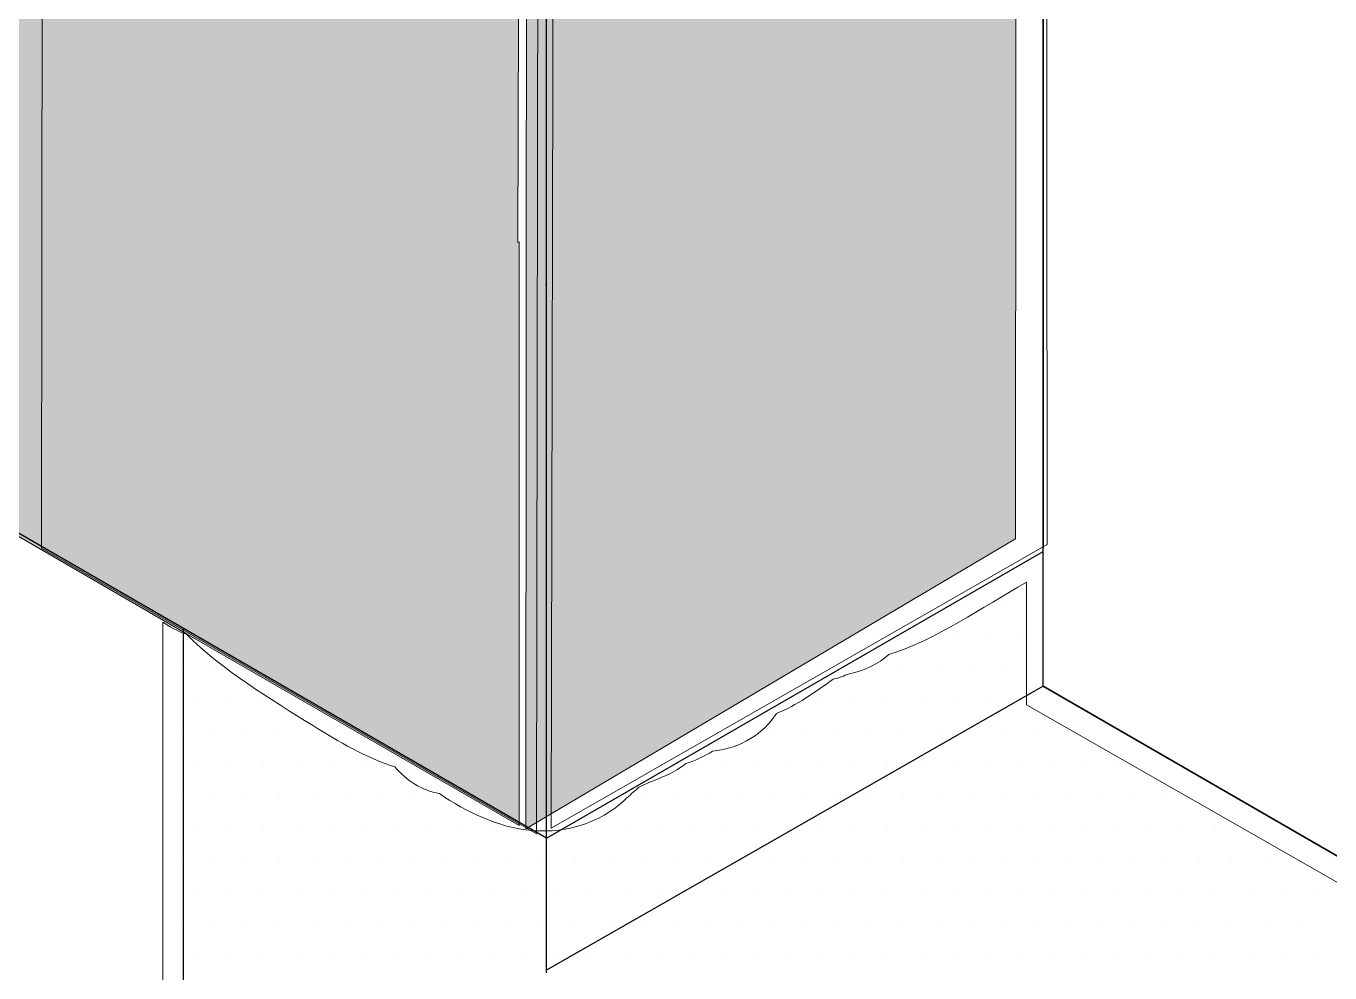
# Model space of a CAD drawing. Header units: inches. Extents: x -17.6 to 82.3, y -15.1 to 23.2.
# Drawn here: x 61.059 to 61.807, y -0.171 to 0.372 of the extents above; entities that cross this region are included whole.
import ezdxf

# ---------------------------------------------------------------- set-up
doc = ezdxf.new("R2010")
doc.units = ezdxf.units.IN
doc.header["$MEASUREMENT"] = 0
for name, color, linetype, lineweight in [('.ATI-HATCH', 7, 'Continuous', 0), ('G-ANNO-TTLB', 7, 'Continuous', 0), ('TYVEK', 7, 'Continuous', 0)]:
    doc.layers.add(name, color=color, linetype=linetype, lineweight=lineweight)
pattern_1 = [(45, (0, 0), (-7.071, 7.071), [])]

# ---------------------------------------------------------------- blocks, each defined once
blk = doc.blocks.new('Block_350')
at = {"layer": '.ATI-HATCH', "color": 8, "lineweight": 0, "true_color": 0x808080}
for p, q in [((61.61858, 0.04239), (61.61858, 0.04239)), ((61.13834, 0.02375), (61.13834, 0.02375)), ((61.59033, 0.02375), (61.59033, 0.02375)), ((61.60917, 0.02375), (61.60917, 0.02375)), ((61.628, 0.02375), (61.628, 0.02375)), ((61.14776, 0.00511), (61.14776, 0.00511)), ((61.16659, 0.00511), (61.16659, 0.00511)), ((61.56208, 0.00511), (61.56208, 0.00511)), ((61.58092, 0.00511), (61.58092, 0.00511)), ((61.59975, 0.00511), (61.59975, 0.00511)), ((61.61858, 0.00511), (61.61858, 0.00511)), ((61.13834, -0.01353), (61.13834, -0.01353)), ((61.15718, -0.01353), (61.15718, -0.01353)), ((61.17601, -0.01353), (61.17601, -0.01353)), ((61.19484, -0.01353), (61.19484, -0.01353)), ((61.515, -0.01353), (61.515, -0.01353)), ((61.53384, -0.01353), (61.53384, -0.01353)), ((61.55267, -0.01353), (61.55267, -0.01353)), ((61.5715, -0.01353), (61.5715, -0.01353)), ((61.59033, -0.01353), (61.59033, -0.01353)), ((61.60917, -0.01353), (61.60917, -0.01353)), ((61.628, -0.01353), (61.628, -0.01353)), ((61.14776, -0.03217), (61.14776, -0.03217)), ((61.16659, -0.03217), (61.16659, -0.03217)), ((61.18543, -0.03217), (61.18543, -0.03217)), ((61.20426, -0.03217), (61.20426, -0.03217)), ((61.22309, -0.03217), (61.22309, -0.03217)), ((61.48675, -0.03217), (61.48675, -0.03217)), ((61.50559, -0.03217), (61.50559, -0.03217)), ((61.52442, -0.03217), (61.52442, -0.03217)), ((61.54325, -0.03217), (61.54325, -0.03217)), ((61.56208, -0.03217), (61.56208, -0.03217)), ((61.58092, -0.03217), (61.58092, -0.03217)), ((61.59975, -0.03217), (61.59975, -0.03217)), ((61.61858, -0.03217), (61.61858, -0.03217)), ((61.63742, -0.03217), (61.63742, -0.03217)), ((61.65625, -0.03217), (61.65625, -0.03217)), ((61.13834, -0.0508), (61.13834, -0.0508)), ((61.15718, -0.0508), (61.15718, -0.0508)), ((61.17601, -0.0508), (61.17601, -0.0508)), ((61.19484, -0.0508), (61.19484, -0.0508)), ((61.21368, -0.0508), (61.21368, -0.0508)), ((61.23251, -0.0508), (61.23251, -0.0508)), ((61.25134, -0.0508), (61.25134, -0.0508)), ((61.4585, -0.0508), (61.4585, -0.0508)), ((61.47734, -0.0508), (61.47734, -0.0508)), ((61.49617, -0.0508), (61.49617, -0.0508)), ((61.515, -0.0508), (61.515, -0.0508)), ((61.53384, -0.0508), (61.53384, -0.0508)), ((61.55267, -0.0508), (61.55267, -0.0508)), ((61.5715, -0.0508), (61.5715, -0.0508)), ((61.59033, -0.0508), (61.59033, -0.0508)), ((61.60917, -0.0508), (61.60917, -0.0508)), ((61.628, -0.0508), (61.628, -0.0508)), ((61.64683, -0.0508), (61.64683, -0.0508)), ((61.66567, -0.0508), (61.66567, -0.0508)), ((61.6845, -0.0508), (61.6845, -0.0508)), ((61.14776, -0.06944), (61.14776, -0.06944)), ((61.16659, -0.06944), (61.16659, -0.06944)), ((61.18543, -0.06944), (61.18543, -0.06944)), ((61.20426, -0.06944), (61.20426, -0.06944)), ((61.22309, -0.06944), (61.22309, -0.06944)), ((61.24192, -0.06944), (61.24192, -0.06944)), ((61.26076, -0.06944), (61.26076, -0.06944)), ((61.27959, -0.06944), (61.27959, -0.06944)), ((61.41142, -0.06944), (61.41142, -0.06944)), ((61.43025, -0.06944), (61.43025, -0.06944)), ((61.44909, -0.06944), (61.44909, -0.06944)), ((61.46792, -0.06944), (61.46792, -0.06944)), ((61.48675, -0.06944), (61.48675, -0.06944)), ((61.50559, -0.06944), (61.50559, -0.06944)), ((61.52442, -0.06944), (61.52442, -0.06944)), ((61.54325, -0.06944), (61.54325, -0.06944)), ((61.56208, -0.06944), (61.56208, -0.06944)), ((61.58092, -0.06944), (61.58092, -0.06944)), ((61.59975, -0.06944), (61.59975, -0.06944)), ((61.61858, -0.06944), (61.61858, -0.06944)), ((61.63742, -0.06944), (61.63742, -0.06944)), ((61.65625, -0.06944), (61.65625, -0.06944)), ((61.67508, -0.06944), (61.67508, -0.06944)), ((61.69391, -0.06944), (61.69391, -0.06944)), ((61.71275, -0.06944), (61.71275, -0.06944)), ((61.13834, -0.08808), (61.13834, -0.08808)), ((61.15718, -0.08808), (61.15718, -0.08808)), ((61.17601, -0.08808), (61.17601, -0.08808)), ((61.19484, -0.08808), (61.19484, -0.08808)), ((61.21368, -0.08808), (61.21368, -0.08808)), ((61.23251, -0.08808), (61.23251, -0.08808)), ((61.25134, -0.08808), (61.25134, -0.08808)), ((61.27017, -0.08808), (61.27017, -0.08808)), ((61.28901, -0.08808), (61.28901, -0.08808)), ((61.30784, -0.08808), (61.30784, -0.08808)), ((61.32667, -0.08808), (61.32667, -0.08808)), ((61.38317, -0.08808), (61.38317, -0.08808)), ((61.402, -0.08808), (61.402, -0.08808)), ((61.42084, -0.08808), (61.42084, -0.08808)), ((61.43967, -0.08808), (61.43967, -0.08808)), ((61.4585, -0.08808), (61.4585, -0.08808)), ((61.47734, -0.08808), (61.47734, -0.08808)), ((61.49617, -0.08808), (61.49617, -0.08808)), ((61.515, -0.08808), (61.515, -0.08808)), ((61.53384, -0.08808), (61.53384, -0.08808)), ((61.55267, -0.08808), (61.55267, -0.08808)), ((61.5715, -0.08808), (61.5715, -0.08808)), ((61.59033, -0.08808), (61.59033, -0.08808)), ((61.60917, -0.08808), (61.60917, -0.08808)), ((61.628, -0.08808), (61.628, -0.08808)), ((61.64683, -0.08808), (61.64683, -0.08808)), ((61.66567, -0.08808), (61.66567, -0.08808)), ((61.6845, -0.08808), (61.6845, -0.08808)), ((61.70333, -0.08808), (61.70333, -0.08808)), ((61.72216, -0.08808), (61.72216, -0.08808)), ((61.741, -0.08808), (61.741, -0.08808)), ((61.14776, -0.10672), (61.14776, -0.10672)), ((61.16659, -0.10672), (61.16659, -0.10672)), ((61.18543, -0.10672), (61.18543, -0.10672)), ((61.20426, -0.10672), (61.20426, -0.10672)), ((61.22309, -0.10672), (61.22309, -0.10672)), ((61.24192, -0.10672), (61.24192, -0.10672)), ((61.26076, -0.10672), (61.26076, -0.10672)), ((61.27959, -0.10672), (61.27959, -0.10672)), ((61.29842, -0.10672), (61.29842, -0.10672)), ((61.31726, -0.10672), (61.31726, -0.10672)), ((61.33609, -0.10672), (61.33609, -0.10672)), ((61.35492, -0.10672), (61.35492, -0.10672)), ((61.37376, -0.10672), (61.37376, -0.10672)), ((61.39259, -0.10672), (61.39259, -0.10672)), ((61.41142, -0.10672), (61.41142, -0.10672)), ((61.43025, -0.10672), (61.43025, -0.10672)), ((61.44909, -0.10672), (61.44909, -0.10672)), ((61.46792, -0.10672), (61.46792, -0.10672)), ((61.48675, -0.10672), (61.48675, -0.10672)), ((61.50559, -0.10672), (61.50559, -0.10672)), ((61.52442, -0.10672), (61.52442, -0.10672)), ((61.54325, -0.10672), (61.54325, -0.10672)), ((61.56208, -0.10672), (61.56208, -0.10672)), ((61.58092, -0.10672), (61.58092, -0.10672)), ((61.59975, -0.10672), (61.59975, -0.10672)), ((61.61858, -0.10672), (61.61858, -0.10672)), ((61.63742, -0.10672), (61.63742, -0.10672)), ((61.65625, -0.10672), (61.65625, -0.10672)), ((61.67508, -0.10672), (61.67508, -0.10672)), ((61.69391, -0.10672), (61.69391, -0.10672)), ((61.71275, -0.10672), (61.71275, -0.10672)), ((61.73158, -0.10672), (61.73158, -0.10672)), ((61.75041, -0.10672), (61.75041, -0.10672)), ((61.76925, -0.10672), (61.76925, -0.10672)), ((61.78808, -0.10672), (61.78808, -0.10672)), ((61.13834, -0.12535), (61.13834, -0.12535)), ((61.15718, -0.12535), (61.15718, -0.12535)), ((61.17601, -0.12535), (61.17601, -0.12535)), ((61.19484, -0.12535), (61.19484, -0.12535)), ((61.21368, -0.12535), (61.21368, -0.12535)), ((61.23251, -0.12535), (61.23251, -0.12535)), ((61.25134, -0.12535), (61.25134, -0.12535)), ((61.27017, -0.12535), (61.27017, -0.12535)), ((61.28901, -0.12535), (61.28901, -0.12535)), ((61.30784, -0.12535), (61.30784, -0.12535)), ((61.32667, -0.12535), (61.32667, -0.12535)), ((61.34551, -0.12535), (61.34551, -0.12535)), ((61.36434, -0.12535), (61.36434, -0.12535)), ((61.38317, -0.12535), (61.38317, -0.12535)), ((61.402, -0.12535), (61.402, -0.12535)), ((61.42084, -0.12535), (61.42084, -0.12535)), ((61.43967, -0.12535), (61.43967, -0.12535)), ((61.4585, -0.12535), (61.4585, -0.12535)), ((61.47734, -0.12535), (61.47734, -0.12535)), ((61.49617, -0.12535), (61.49617, -0.12535)), ((61.515, -0.12535), (61.515, -0.12535)), ((61.53384, -0.12535), (61.53384, -0.12535)), ((61.55267, -0.12535), (61.55267, -0.12535)), ((61.5715, -0.12535), (61.5715, -0.12535)), ((61.59033, -0.12535), (61.59033, -0.12535)), ((61.60917, -0.12535), (61.60917, -0.12535)), ((61.628, -0.12535), (61.628, -0.12535)), ((61.64683, -0.12535), (61.64683, -0.12535)), ((61.66567, -0.12535), (61.66567, -0.12535)), ((61.6845, -0.12535), (61.6845, -0.12535)), ((61.70333, -0.12535), (61.70333, -0.12535)), ((61.72216, -0.12535), (61.72216, -0.12535)), ((61.741, -0.12535), (61.741, -0.12535)), ((61.75983, -0.12535), (61.75983, -0.12535)), ((61.77866, -0.12535), (61.77866, -0.12535)), ((61.7975, -0.12535), (61.7975, -0.12535)), ((61.14776, -0.14399), (61.14776, -0.14399)), ((61.16659, -0.14399), (61.16659, -0.14399)), ((61.18543, -0.14399), (61.18543, -0.14399)), ((61.20426, -0.14399), (61.20426, -0.14399)), ((61.22309, -0.14399), (61.22309, -0.14399)), ((61.24192, -0.14399), (61.24192, -0.14399)), ((61.26076, -0.14399), (61.26076, -0.14399)), ((61.27959, -0.14399), (61.27959, -0.14399)), ((61.29842, -0.14399), (61.29842, -0.14399)), ((61.31726, -0.14399), (61.31726, -0.14399)), ((61.33609, -0.14399), (61.33609, -0.14399)), ((61.35492, -0.14399), (61.35492, -0.14399)), ((61.37376, -0.14399), (61.37376, -0.14399)), ((61.39259, -0.14399), (61.39259, -0.14399)), ((61.41142, -0.14399), (61.41142, -0.14399)), ((61.43025, -0.14399), (61.43025, -0.14399)), ((61.44909, -0.14399), (61.44909, -0.14399)), ((61.46792, -0.14399), (61.46792, -0.14399)), ((61.48675, -0.14399), (61.48675, -0.14399)), ((61.50559, -0.14399), (61.50559, -0.14399)), ((61.52442, -0.14399), (61.52442, -0.14399)), ((61.54325, -0.14399), (61.54325, -0.14399)), ((61.56208, -0.14399), (61.56208, -0.14399)), ((61.58092, -0.14399), (61.58092, -0.14399)), ((61.59975, -0.14399), (61.59975, -0.14399)), ((61.61858, -0.14399), (61.61858, -0.14399)), ((61.63742, -0.14399), (61.63742, -0.14399)), ((61.65625, -0.14399), (61.65625, -0.14399)), ((61.67508, -0.14399), (61.67508, -0.14399)), ((61.69391, -0.14399), (61.69391, -0.14399)), ((61.71275, -0.14399), (61.71275, -0.14399)), ((61.73158, -0.14399), (61.73158, -0.14399)), ((61.75041, -0.14399), (61.75041, -0.14399)), ((61.76925, -0.14399), (61.76925, -0.14399)), ((61.78808, -0.14399), (61.78808, -0.14399)), ((61.13834, -0.16263), (61.13834, -0.16263)), ((61.15718, -0.16263), (61.15718, -0.16263)), ((61.17601, -0.16263), (61.17601, -0.16263)), ((61.19484, -0.16263), (61.19484, -0.16263)), ((61.21368, -0.16263), (61.21368, -0.16263)), ((61.23251, -0.16263), (61.23251, -0.16263)), ((61.25134, -0.16263), (61.25134, -0.16263)), ((61.27017, -0.16263), (61.27017, -0.16263)), ((61.28901, -0.16263), (61.28901, -0.16263)), ((61.30784, -0.16263), (61.30784, -0.16263)), ((61.32667, -0.16263), (61.32667, -0.16263)), ((61.34551, -0.16263), (61.34551, -0.16263)), ((61.36434, -0.16263), (61.36434, -0.16263)), ((61.38317, -0.16263), (61.38317, -0.16263)), ((61.402, -0.16263), (61.402, -0.16263)), ((61.42084, -0.16263), (61.42084, -0.16263)), ((61.43967, -0.16263), (61.43967, -0.16263)), ((61.4585, -0.16263), (61.4585, -0.16263)), ((61.47734, -0.16263), (61.47734, -0.16263)), ((61.49617, -0.16263), (61.49617, -0.16263)), ((61.515, -0.16263), (61.515, -0.16263)), ((61.53384, -0.16263), (61.53384, -0.16263)), ((61.55267, -0.16263), (61.55267, -0.16263)), ((61.5715, -0.16263), (61.5715, -0.16263)), ((61.59033, -0.16263), (61.59033, -0.16263)), ((61.60917, -0.16263), (61.60917, -0.16263)), ((61.628, -0.16263), (61.628, -0.16263)), ((61.64683, -0.16263), (61.64683, -0.16263)), ((61.66567, -0.16263), (61.66567, -0.16263)), ((61.6845, -0.16263), (61.6845, -0.16263)), ((61.70333, -0.16263), (61.70333, -0.16263)), ((61.72216, -0.16263), (61.72216, -0.16263)), ((61.741, -0.16263), (61.741, -0.16263)), ((61.75983, -0.16263), (61.75983, -0.16263)), ((61.77866, -0.16263), (61.77866, -0.16263)), ((61.7975, -0.16263), (61.7975, -0.16263))]:
    blk.add_line(p, q, dxfattribs=at)
at = {"layer": '.ATI-HATCH'}
blk.add_open_spline([(64.24584, -1.78042), (64.19514, -1.74875), (64.1432, -1.71667), (64.09431, -1.68208), (64.08944, -1.67861), (64.085, -1.67528), (64.08083, -1.67194), (64.07639, -1.66833), (64.07222, -1.66472), (64.06847, -1.66097), (64.04542, -1.63847), (64.03639, -1.61417), (64.03903, -1.57375), (64.04209, -1.52708), (64.04083, -1.48083), (64.04527, -1.43486), (64.04389, -1.43014), (64.04291, -1.42542), (64.04306, -1.42028), (64.04306, -1.42028), (64.04306, -1.40708), (64.04306, -1.40708), (64.04306, -1.40292), (64.04361, -1.39875), (64.04458, -1.39472), (64.04055, -1.39306), (64.03667, -1.39111), (64.03361, -1.38861), (64.03361, -1.38861), (64.0257, -1.38403), (64.0257, -1.38403), (64.0257, -1.38403), (61.6325, -0.01736), (61.6325, -0.01736), (61.6325, -0.01736), (61.6325, 0.05292), (61.6325, 0.05292), (61.60667, 0.03819), (61.58139, 0.02028), (61.55361, 0.01139), (61.5475, 0.00611), (61.54, 0.00222), (61.53083, 0.00042), (61.52791, -0.00083), (61.525, -0.00194), (61.52167, -0.00264), (61.51125, -0.01028), (61.50083, -0.01764), (61.48916, -0.02236), (61.48153, -0.03389), (61.46931, -0.04208), (61.4525, -0.04403), (61.44764, -0.04694), (61.44264, -0.04944), (61.43708, -0.05111), (61.43583, -0.05208), (61.43458, -0.05306), (61.43347, -0.05375), (61.42611, -0.05861), (61.41778, -0.06083), (61.41014, -0.06472), (61.40959, -0.06542), (61.40653, -0.06778), (61.4043, -0.07), (61.39653, -0.0775), (61.38792, -0.08292), (61.37764, -0.08625), (61.36736, -0.08958), (61.35722, -0.09042), (61.34736, -0.08931), (61.32903, -0.08736), (61.31167, -0.07903), (61.29583, -0.06833), (61.28541, -0.06653), (61.27694, -0.06069), (61.27028, -0.05306), (61.25389, -0.04778), (61.23806, -0.03861), (61.22306, -0.02917), (61.19916, -0.01431), (61.17153, 0.00236), (61.1507, 0.02306), (61.14556, 0.02486), (61.14111, 0.02722), (61.13722, 0.03), (61.13722, 0.03), (61.13722, -0.27069), (61.13722, -0.27069), (61.13722, -0.27069), (61.26264, -0.48583), (61.26264, -0.48583), (61.26264, -0.48583), (63.90347, -1.99611), (63.90347, -1.99611), (63.90347, -1.99611), (64.26347, -1.79056), (64.26347, -1.79056), (64.25736, -1.78736), (64.25139, -1.78403), (64.24584, -1.78042)], degree=3, knots=[0, 0, 0, 0, 1, 1, 1, 2, 2, 2, 3, 3, 3, 4, 4, 4, 5, 5, 5, 6, 6, 6, 7, 7, 7, 8, 8, 8, 9, 9, 9, 10, 10, 10, 11, 11, 11, 12, 12, 12, 13, 13, 13, 14, 14, 14, 15, 15, 15, 16, 16, 16, 17, 17, 17, 18, 18, 18, 19, 19, 19, 20, 20, 20, 21, 21, 21, 22, 22, 22, 23, 23, 23, 24, 24, 24, 25, 25, 25, 26, 26, 26, 27, 27, 27, 28, 28, 28, 29, 29, 29, 30, 30, 30, 31, 31, 31, 32, 32, 32, 33, 33, 33, 33], dxfattribs=at)

msp = doc.modelspace()

# ---------------------------------------------------------------- hatches: boundary and pattern name
at = {"layer": '.ATI-HATCH', "true_color": 0x808080, "transparency": 33554687}
h = msp.add_hatch(color=8, dxfattribs=at)
edge = h.paths.add_edge_path()
edge.add_spline(control_points=[(61.34542, 1.81181), (61.34542, 1.81181), (61.03472, 1.99139), (61.03472, 1.99139), (61.03472, 1.99139), (61.03472, 1.98958), (61.03472, 1.98958), (61.03472, 1.98958), (61.03, 0.09319), (61.03, 0.09319), (61.03, 0.09319), (61.15083, 0.02333), (61.15083, 0.02333), (61.15083, 0.02333), (61.34153, -0.08667), (61.34153, -0.08667), (61.34153, -0.08667), (61.34153, 0.24806), (61.34153, 0.24806), (61.34153, 0.24806), (61.34083, 0.24764), (61.34083, 0.24764), (61.34083, 0.24764), (61.34542, 1.80889), (61.34542, 1.80889), (61.34542, 1.80889), (61.34542, 1.81181), (61.34542, 1.81181)], knot_values=[0, 0, 0, 0, 1, 1, 1, 2, 2, 2, 3, 3, 3, 4, 4, 4, 5, 5, 5, 6, 6, 6, 7, 7, 7, 8, 8, 8, 9, 9, 9, 9], degree=3, periodic=0)
edge = h.paths.add_edge_path()
edge.add_spline(control_points=[(61.03667, 2.76667), (61.03667, 2.76667), (61.03625, 2.57958), (61.03625, 2.57958), (61.03625, 2.57958), (61.04806, 2.58667), (61.04806, 2.58667), (61.04806, 2.58667), (61.34709, 2.41306), (61.34709, 2.41306), (61.34709, 2.41306), (61.34722, 2.46125), (61.34722, 2.46125), (61.34722, 2.46125), (61.34736, 2.58736), (61.34736, 2.58736), (61.34736, 2.58736), (61.34764, 2.5875), (61.34764, 2.5875), (61.34764, 2.5875), (61.34764, 2.58833), (61.34764, 2.58833), (61.34764, 2.58833), (61.03667, 2.76667), (61.03667, 2.76667)], knot_values=[0, 0, 0, 0, 1, 1, 1, 2, 2, 2, 3, 3, 3, 4, 4, 4, 5, 5, 5, 6, 6, 6, 7, 7, 7, 8, 8, 8, 8], degree=3, periodic=0)
edge = h.paths.add_edge_path()
edge.add_spline(control_points=[(61.3468, 1.81097), (61.3468, 1.81097), (61.3468, 1.80806), (61.3468, 1.80806), (61.3468, 1.80806), (61.34542, -0.08847), (61.34542, -0.08847), (61.34542, -0.08847), (61.62625, 0.07778), (61.62625, 0.07778), (61.62625, 0.07778), (61.62736, 1.64486), (61.62736, 1.64486), (61.62736, 1.64486), (61.62736, 1.64875), (61.62736, 1.64875), (61.62736, 1.64875), (61.3468, 1.81097), (61.3468, 1.81097)], knot_values=[0, 0, 0, 0, 1, 1, 1, 2, 2, 2, 3, 3, 3, 4, 4, 4, 5, 5, 5, 6, 6, 6, 6], degree=3, periodic=0)
edge = h.paths.add_edge_path()
edge.add_spline(control_points=[(61.34764, 2.5875), (61.34764, 2.5875), (61.34722, 2.46125), (61.34722, 2.46125), (61.34722, 2.46125), (61.34722, 2.40653), (61.34722, 2.40653), (61.34722, 2.40653), (61.62778, 2.24431), (61.62778, 2.24431), (61.62778, 2.24431), (61.62778, 2.25014), (61.62778, 2.25014), (61.62778, 2.25014), (61.62819, 2.75361), (61.62819, 2.75361), (61.62819, 2.75361), (61.34764, 2.5875), (61.34764, 2.5875)], knot_values=[0, 0, 0, 0, 1, 1, 1, 2, 2, 2, 3, 3, 3, 4, 4, 4, 5, 5, 5, 6, 6, 6, 6], degree=3, periodic=0)
edge = h.paths.add_edge_path()
edge.add_spline(control_points=[(64.03972, 1.12361), (64.03972, 1.12361), (64.03819, 0.85125), (64.03819, 0.85125), (64.03819, 0.85125), (64.28708, 0.70681), (64.28708, 0.70681), (64.28708, 0.70681), (64.03653, 0.56097), (64.03653, 0.56097), (64.03653, 0.56097), (64.0257, -1.38403), (64.0257, -1.38403), (64.0257, -1.38403), (64.02431, -1.63556), (64.02431, -1.63556), (64.02431, -1.63556), (64.02444, -1.63569), (64.02444, -1.63569), (64.02444, -1.63569), (64.06847, -1.66097), (64.06847, -1.66097), (64.06847, -1.66097), (64.31625, -1.80319), (64.31625, -1.80319), (64.31625, -1.80319), (64.33458, 0.70639), (64.33458, 0.70639), (64.33458, 0.70639), (64.33639, 0.95167), (64.33639, 0.95167), (64.33639, 0.95167), (64.03972, 1.12361), (64.03972, 1.12361)], knot_values=[0, 0, 0, 0, 1, 1, 1, 2, 2, 2, 3, 3, 3, 4, 4, 4, 5, 5, 5, 6, 6, 6, 7, 7, 7, 8, 8, 8, 9, 9, 9, 10, 10, 10, 11, 11, 11, 11], degree=3, periodic=0)
at = {"layer": 'G-ANNO-TTLB', "true_color": 0xff00ff, "transparency": 33554687}
h = msp.add_hatch(color=6, dxfattribs=at)
edge = h.paths.add_edge_path()
edge.add_spline(control_points=[(77.90202, -11.06099), (77.90202, -11.06099), (37.21427, -11.06099), (37.21427, -11.06099), (37.21427, -11.06099), (37.21427, 23.06401), (37.21427, 23.06401), (37.21427, 23.06401), (77.90202, 23.06401), (77.90202, 23.06401), (77.90202, 23.06401), (77.90202, -11.06099), (77.90202, -11.06099)], knot_values=[0, 0, 0, 0, 1, 1, 1, 2, 2, 2, 3, 3, 3, 4, 4, 4, 4], degree=3, periodic=0)
edge = h.paths.add_edge_path()
edge.add_spline(control_points=[(37.33927, 22.93901), (37.33927, 22.93901), (37.33927, -10.93599), (37.33927, -10.93599), (37.33927, -10.93599), (77.77702, -10.93599), (77.77702, -10.93599), (77.77702, -10.93599), (77.77702, 22.93901), (77.77702, 22.93901), (77.77702, 22.93901), (37.33927, 22.93901), (37.33927, 22.93901)], knot_values=[0, 0, 0, 0, 1, 1, 1, 2, 2, 2, 3, 3, 3, 4, 4, 4, 4], degree=3, periodic=0)
edge.add_line((37.33927, 22.93901), (37.33927, 22.93901))
at = {"layer": 'TYVEK', "true_color": 0x000000, "transparency": 33554687}
h = msp.add_hatch(dxfattribs=at)
h.set_pattern_fill('_U', color=18, scale=10, angle=44.99999, style=2, pattern_type=0)
h.set_pattern_definition(pattern_1)
h.paths.add_polyline_path([(61.35143, -0.09144), (61.06768, 0.07238), (61.07071, 2.75556), (61.35556, 2.59313)])
h = msp.add_hatch(dxfattribs=at)
h.set_pattern_fill('_U', color=18, scale=10, angle=44.99999, style=2, pattern_type=0)
h.set_pattern_definition(pattern_1)
h.paths.add_polyline_path([(61.64448, 0.0745), (61.36002, -0.08811), (61.36591, 2.5925), (61.64212, 2.74209)])

# ---------------------------------------------------------------- linework, layer by layer
at = {"layer": '.ATI-HATCH'}
for points, knots in [([(61.34542, 1.81181), (61.34542, 1.81181), (61.03472, 1.99139), (61.03472, 1.99139), (61.03472, 1.99139), (61.03472, 1.98958), (61.03472, 1.98958), (61.03472, 1.98958), (61.03, 0.09319), (61.03, 0.09319), (61.03, 0.09319), (61.15083, 0.02333), (61.15083, 0.02333), (61.15083, 0.02333), (61.34153, -0.08667), (61.34153, -0.08667), (61.34153, -0.08667), (61.34153, 0.24806), (61.34153, 0.24806), (61.34153, 0.24806), (61.34083, 0.24764), (61.34083, 0.24764), (61.34083, 0.24764), (61.34542, 1.80889), (61.34542, 1.80889), (61.34542, 1.80889), (61.34542, 1.81181), (61.34542, 1.81181)], [0, 0, 0, 0, 1, 1, 1, 2, 2, 2, 3, 3, 3, 4, 4, 4, 5, 5, 5, 6, 6, 6, 7, 7, 7, 8, 8, 8, 9, 9, 9, 9]), ([(61.3468, 1.81097), (61.3468, 1.81097), (61.3468, 1.80806), (61.3468, 1.80806), (61.3468, 1.80806), (61.34542, -0.08847), (61.34542, -0.08847), (61.34542, -0.08847), (61.62625, 0.07778), (61.62625, 0.07778), (61.62625, 0.07778), (61.62736, 1.64486), (61.62736, 1.64486), (61.62736, 1.64486), (61.62736, 1.64875), (61.62736, 1.64875), (61.62736, 1.64875), (61.3468, 1.81097), (61.3468, 1.81097)], [0, 0, 0, 0, 1, 1, 1, 2, 2, 2, 3, 3, 3, 4, 4, 4, 5, 5, 5, 6, 6, 6, 6])]:
    msp.add_open_spline(points, degree=3, knots=knots, dxfattribs=at)
at = {"layer": 'G-ANNO-TTLB'}
for points in [[(77.90202, -11.06099), (77.90202, -11.06099), (37.21427, -11.06099), (37.21427, -11.06099), (37.21427, -11.06099), (37.21427, 23.06401), (37.21427, 23.06401), (37.21427, 23.06401), (77.90202, 23.06401), (77.90202, 23.06401), (77.90202, 23.06401), (77.90202, -11.06099), (77.90202, -11.06099)], [(37.33927, 22.93901), (37.33927, 22.93901), (37.33927, -10.93599), (37.33927, -10.93599), (37.33927, -10.93599), (77.77702, -10.93599), (77.77702, -10.93599), (77.77702, -10.93599), (77.77702, 22.93901), (77.77702, 22.93901), (77.77702, 22.93901), (37.33927, 22.93901), (37.33927, 22.93901)]]:
    msp.add_open_spline(points, degree=3, knots=[0, 0, 0, 0, 1, 1, 1, 2, 2, 2, 3, 3, 3, 4, 4, 4, 4], dxfattribs=at)
at = {"layer": 'TYVEK', "color": 33, "lineweight": 25, "true_color": 0xcc9966}
msp.add_line((61.64212, -0.00672), (61.64212, 2.85561), dxfattribs=at)
at = {"layer": 'TYVEK', "color": 191, "lineweight": 25, "true_color": 0xbf7fff}
for p, q in [((61.64212, 2.85485), (61.64212, 0.07238)), ((61.35732, -0.17116), (61.35732, 2.58917)), ((61.35732, -0.09388), (61.04576, 0.08601)), ((61.35732, -0.09388), (61.64212, 0.07055))]:
    msp.add_line(p, q, dxfattribs=at)
at = {"layer": 'TYVEK', "color": 1, "lineweight": 25, "true_color": 0xff0000}
msp.add_line((61.35669, 0.22342), (61.35732, 0.22379), dxfattribs=at)
at = {"layer": 'TYVEK'}
msp.add_line((61.35732, -0.09388), (61.64212, 0.07055), dxfattribs=at)
at = {"layer": 'TYVEK', "color": 4, "lineweight": 25, "true_color": 0x00ffff}
for p, q in [((61.64212, -0.00672), (61.64212, 0.07055)), ((61.14904, -0.26161), (61.14904, 0.02637)), ((61.64212, -0.00672), (61.35732, -0.16949)), ((63.23332, -0.92541), (61.64212, -0.00672)), ((61.64212, -0.00672), (64.04012, -1.39121)), ((61.35732, -0.17115), (61.35732, -0.09388))]:
    msp.add_line(p, q, dxfattribs=at)
at = {"layer": 'TYVEK', "color": 18, "lineweight": 25, "true_color": 0x000000}
msp.add_line((61.35732, -0.17116), (61.35732, -0.16949), dxfattribs=at)
at = {"layer": 'TYVEK'}
for points in [[(61.35143, -0.09144), (61.06768, 0.07238), (61.07071, 2.75556), (61.35556, 2.59313)], [(61.64448, 0.0745), (61.36002, -0.08811), (61.36591, 2.5925), (61.64212, 2.74209)]]:
    msp.add_lwpolyline(points, close=True, dxfattribs=at)

# ---------------------------------------------------------------- block references
at = {"layer": '.ATI-HATCH'}
msp.add_blockref('Block_350', (0, 0), dxfattribs=at)

doc.saveas('drawing.dxf')
